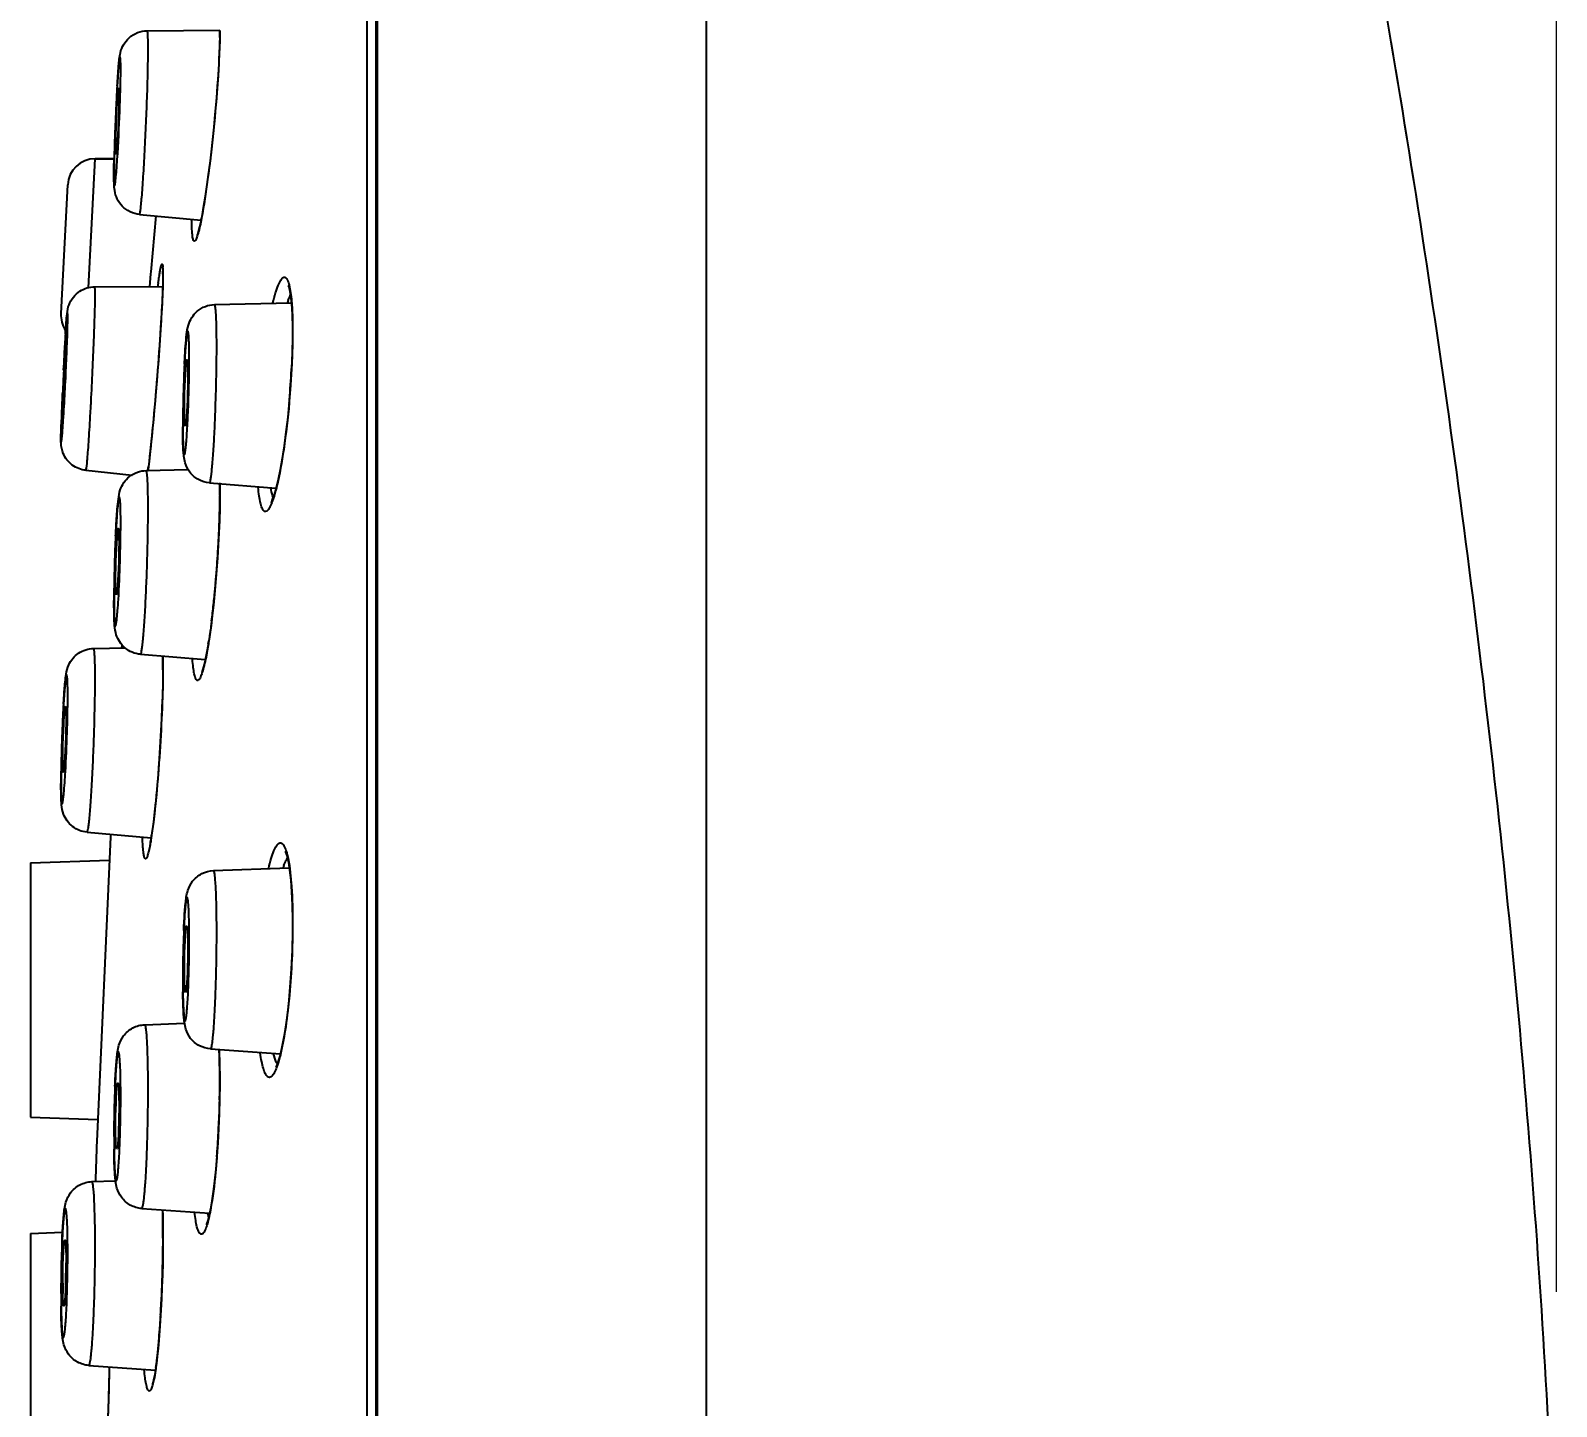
# Model space of a CAD drawing. Extents: x 4 to 1239, y 0 to 509.
# Drawn here: x 150.61 to 164.52, y 174.1 to 186.64 of the extents above; entities that cross this region are included whole.
import ezdxf

# ---------------------------------------------------------------- set-up
doc = ezdxf.new("R2010")
doc.units = 0
doc.header["$LTSCALE"] = 10
doc.header["$MEASUREMENT"] = 0
doc.header["$PDMODE"] = 3
doc.header["$PDSIZE"] = -10
doc.layers.get('0').update_dxf_attribs({"linetype": 'CONTINUOUS'})
doc.layers.get('DEFPOINTS').update_dxf_attribs({"linetype": 'CONTINUOUS'})
doc.layers.add('02___PRT_ALL_AXES', color=7, linetype='CONTINUOUS')
doc.styles.add('Daelim Dimension', font='')
doc.styles.get('Daelim Dimension').set_extended_font_data('NanumGothic')
doc.dimstyles.new('DEFAULT', dxfattribs={"dimscale": 2, "dimtxt": 2, "dimasz": 2, "dimexe": 0, "dimexo": 2, "dimgap": 1, "dimtad": 1, "dimdec": 1, "dimzin": 9, "dimdsep": 46, "dimtxsty": 'Daelim Dimension', "dimcen": 0.5, "dimclrd": 252, "dimclre": 252, "dimclrt": 3, "dimadec": 1, "dimazin": 0, "dimtfac": 1, "dimtdec": 1, "dimtix": 1, "dimtmove": 0, "dimatfit": 3, "dimfxl": 1, "dimtolj": 1, "dimtzin": 1, "dimlwd": 9, "dimlwe": 9, "dimarcsym": 0})

# ---------------------------------------------------------------- blocks, each defined once
blk = doc.blocks.new('*D5')
at = {"color": 5, "lineweight": 9, "ltscale": 0.5, "transparency": 16777216}
for p, q in [((138.861, 85.341), (138.861, 217.727)), ((160.517, 217.727), (142.861, 217.727)), ((164.517, 175.146), (164.517, 217.727))]:
    blk.add_line(p, q, dxfattribs=at)
at = {"color": 5, "ltscale": 0.5, "transparency": 16777216}
for points in [[(142.861, 218.393), (142.861, 217.06), (138.861, 217.727)], [(160.517, 218.393), (160.517, 217.06), (164.517, 217.727)]]:
    blk.add_solid(points, dxfattribs=at)
at = {"layer": 'DEFPOINTS', "color": 0, "ltscale": 0.5, "transparency": 16777216}
for p in [(138.861, 217.727), (164.517, 171.146), (138.861, 81.341)]:
    blk.add_point(p, dxfattribs=at)
at = {"color": 7, "ltscale": 0.5, "transparency": 16777216, "insert": (151.689, 222.577), "char_height": 5, "attachment_point": 5, "style": 'Daelim Dimension'}
blk.add_mtext('\\A1;51.3', dxfattribs=at)

msp = doc.modelspace()

# ---------------------------------------------------------------- linework, layer by layer
at = {"color": 7, "linetype": 'Continuous'}
for p, q in [((156.767, 201.896), (156.767, 171.146)), ((153.755, 199.343), (153.755, 171.146)), ((153.769, 199.415), (153.769, 171.146)), ((153.673, 198.857), (153.673, 143.434)), ((151.135, 184.293), (151.197, 185.469)), ((151.37, 185.469), (151.197, 185.469)), ((150.886, 184.059), (150.947, 185.233)), ((151.751, 184.949), (151.705, 184.438)), ((151.705, 184.438), (151.703, 184.42)), ((151.814, 184.469), (151.815, 184.444)), ((151.703, 184.42), (151.693, 184.304)), ((151.814, 184.362), (151.813, 184.304)), ((151.815, 184.41), (151.814, 184.362)), ((151.815, 184.417), (151.815, 184.41)), ((152.993, 184.05), (152.996, 183.933)), ((152.996, 183.933), (152.996, 183.887)), ((152.996, 183.887), (152.996, 183.845)), ((152.997, 183.895), (152.997, 183.887)), ((152.332, 182.506), (152.333, 182.416)), ((152.334, 182.409), (152.334, 182.402)), ((151.336, 179.292), (151.212, 176.517)), ((150.608, 179.054), (151.327, 179.079)), ((150.608, 179.054), (150.608, 176.737)), ((152.331, 177.224), (152.333, 177.097)), ((150.608, 176.737), (151.221, 176.716)), ((150.608, 175.679), (150.608, 173.362))]:
    msp.add_line(p, q, dxfattribs=at)
for points in [[(152.332, 186.538), (152.328, 186.441), (152.323, 186.336), (152.317, 186.225), (152.308, 186.109), (152.299, 185.991), (152.289, 185.873), (152.278, 185.756), (152.266, 185.642), (152.254, 185.531), (152.241, 185.426), (152.228, 185.327), (152.216, 185.235), (152.204, 185.15), (152.192, 185.073)], [(152.333, 186.638), (152.333, 186.624), (152.332, 186.538)], [(152.192, 185.073), (152.18, 185.005), (152.169, 184.944), (152.159, 184.892), (152.149, 184.849), (152.14, 184.815), (152.133, 184.79), (152.128, 184.775), (152.127, 184.773)], [(151.813, 184.474), (151.813, 184.474), (151.813, 184.468), (151.814, 184.456), (151.815, 184.439), (151.815, 184.417)], [(151.813, 184.304), (151.81, 184.237), (151.807, 184.163), (151.803, 184.083), (151.798, 183.999), (151.793, 183.91), (151.787, 183.819), (151.78, 183.726), (151.773, 183.632), (151.766, 183.538), (151.759, 183.445), (151.751, 183.353), (151.743, 183.264), (151.736, 183.177), (151.728, 183.094), (151.72, 183.015), (151.713, 182.94), (151.706, 182.869), (151.699, 182.804), (151.692, 182.743), (151.685, 182.688), (151.679, 182.638), (151.678, 182.629)], [(152.963, 184.307), (152.96, 184.311), (152.961, 184.307), (152.97, 184.276), (152.979, 184.222), (152.987, 184.147), (152.993, 184.05)], [(152.996, 183.845), (152.993, 183.703), (152.987, 183.555), (152.977, 183.406), (152.966, 183.259), (152.952, 183.116), (152.936, 182.981), (152.919, 182.854), (152.901, 182.739), (152.882, 182.636), (152.864, 182.546), (152.846, 182.47), (152.828, 182.409), (152.812, 182.364), (152.8, 182.336), (152.798, 182.332)], [(152.333, 182.416), (152.333, 182.39), (152.332, 182.285)], [(152.332, 182.285), (152.329, 182.175), (152.325, 182.062), (152.319, 181.948), (152.312, 181.833), (152.304, 181.72), (152.295, 181.61), (152.285, 181.504), (152.275, 181.402), (152.264, 181.306), (152.253, 181.217), (152.241, 181.134), (152.23, 181.059), (152.218, 180.992), (152.207, 180.933), (152.196, 180.883), (152.185, 180.842), (152.176, 180.81), (152.168, 180.789), (152.167, 180.786)], [(151.815, 180.861), (151.814, 180.769), (151.813, 180.674), (151.81, 180.574), (151.806, 180.472), (151.802, 180.367), (151.797, 180.262), (151.791, 180.158), (151.784, 180.055), (151.777, 179.955), (151.77, 179.858), (151.762, 179.766), (151.755, 179.678), (151.747, 179.596)], [(151.814, 180.938), (151.815, 180.908), (151.815, 180.861)], [(151.747, 179.596), (151.739, 179.52), (151.731, 179.45), (151.723, 179.387), (151.715, 179.331)], [(151.715, 179.331), (151.707, 179.281), (151.7, 179.239), (151.694, 179.203), (151.688, 179.176), (151.682, 179.156), (151.679, 179.144), (151.678, 179.143)], [(152.932, 179.152), (152.931, 179.154), (152.935, 179.146), (152.946, 179.113), (152.958, 179.059), (152.97, 178.987), (152.98, 178.897), (152.988, 178.79), (152.993, 178.67), (152.996, 178.537), (152.996, 178.494)], [(152.996, 178.494), (152.996, 178.431), (152.992, 178.258), (152.984, 178.087), (152.972, 177.921), (152.958, 177.764), (152.94, 177.622), (152.922, 177.497), (152.902, 177.39), (152.882, 177.304), (152.862, 177.238), (152.846, 177.195), (152.842, 177.189)], [(152.327, 177.354), (152.327, 177.341), (152.331, 177.224)], [(152.333, 177.097), (152.333, 177.037), (152.331, 176.903), (152.328, 176.768), (152.322, 176.634), (152.315, 176.505), (152.306, 176.381), (152.296, 176.265), (152.285, 176.158), (152.273, 176.062), (152.261, 175.977), (152.249, 175.904), (152.236, 175.843), (152.224, 175.795), (152.213, 175.762), (152.211, 175.756)], [(151.811, 175.892), (151.813, 175.846), (151.814, 175.748), (151.815, 175.632)], [(151.815, 175.632), (151.814, 175.519), (151.813, 175.408), (151.81, 175.297), (151.806, 175.188), (151.802, 175.082), (151.797, 174.98), (151.791, 174.883), (151.785, 174.792), (151.778, 174.707), (151.771, 174.629), (151.763, 174.558), (151.755, 174.495), (151.748, 174.44), (151.74, 174.394), (151.733, 174.356), (151.726, 174.327), (151.72, 174.308), (151.719, 174.306)], [(151.326, 174.463), (151.325, 174.425), (151.322, 174.302), (151.318, 174.183), (151.315, 174.07), (151.311, 173.962)]]:
    msp.add_lwpolyline(points, dxfattribs=at)
for centre, radius, start, end in [((148.565, 186.651), 3.769, 358.8416, 359.8211), ((165.11, 185.282), 13.739, 176.4405, 176.8407), ((168.593, 185.091), 17.227, 176.8461, 177.2334), ((170.165, 185.013), 18.801, 177.2275, 178.1138), ((164.834, 185.183), 13.467, 178.0877, 178.7745), ((151.197, 185.219), 0.25, 90, 177), ((149.365, 185.468), 2.854, 347.9964, 349.0813), ((151.317, 184.448), 0.498, 2.51, 3.7939), ((150.246, 184.42), 1.569, 359.9663, 0.872), ((157.056, 183.613), 5.334, 172.1454, 172.4871), ((149.753, 184.419), 2.063, 359.8034, 359.9983), ((149.302, 184.421), 2.514, 359.31, 359.7937), ((153.742, 183.889), 0.837, 159.71, 161.0459), ((151.135, 184.046), 0.25, 177, 212.7773), ((170.443, 182.6), 19.559, 176.4772, 176.7351), ((165.428, 182.907), 14.534, 176.1893, 176.4717), ((175.191, 182.331), 24.314, 176.7386, 176.9882), ((164.464, 182.988), 12.468, 177.7171, 178.3443), ((162.765, 183.056), 10.768, 177.1108, 177.7184), ((144.78, 183.991), 8.219, 354.9996, 356.8971), ((145.207, 183.966), 7.792, 356.9052, 357.0322), ((173.027, 182.39), 22.149, 177.5317, 177.92), ((164.53, 182.983), 12.534, 178.3301, 179.042), ((163.826, 182.714), 12.943, 177.8744, 178.5229), ((161.699, 183.024), 9.703, 179.0028, 179.9789), ((144.583, 184.006), 8.417, 354.8413, 355.0145), ((143.266, 183.681), 8.478, 352.8427, 353.1153), ((148.048, 182.423), 4.286, 1.0634, 1.2652), ((147.378, 182.412), 4.955, 359.9657, 1.0515), ((145.953, 182.41), 6.381, 359.1685, 359.9252), ((143.812, 182.448), 8.522, 357.6529, 358.7777), ((144.885, 182.424), 7.449, 358.7847, 359.1832), ((142.439, 182.5), 9.896, 357.2061, 357.6779), ((163.903, 181.426), 12.535, 177.2136, 177.7689), ((141.721, 182.535), 10.615, 356.3327, 357.2035), ((165.307, 181.371), 13.94, 177.7679, 178.3544), ((141.298, 182.561), 11.039, 355.7259, 356.3376), ((164.538, 181.39), 13.17, 178.34, 179.035), ((141.495, 182.546), 10.841, 355.0437, 355.7283), ((160.955, 181.442), 9.587, 178.9895, 179.9758), ((142.051, 182.497), 10.283, 354.3395, 355.0461), ((143.098, 182.393), 9.231, 353.4041, 354.341), ((144.416, 182.243), 7.904, 352.8548, 353.3895), ((302.617, 171.146), 151.5, 176.25456, 176.26595), ((147.696, 181.787), 4.592, 350.7615, 351.1011), ((146.559, 180.874), 5.256, 0.3852, 0.7625), ((145.745, 180.868), 6.07, 359.9952, 0.385), ((144.647, 180.869), 7.168, 359.5434, 359.9931), ((152.907, 181.008), 0.715, 188.4257, 188.6986), ((162.104, 179.835), 11.216, 176.5888, 177.1347), ((166.135, 179.645), 15.251, 177.6692, 178.2424), ((164.956, 179.694), 14.071, 177.1412, 177.6714), ((164.404, 179.694), 13.519, 178.2229, 178.9385), ((159.637, 179.772), 8.752, 178.8728, 179.9647), ((302.617, 171.146), 151.5, 176.90894, 176.91777), ((154.67, 179.391), 3.044, 181.9229, 182.0429), ((148.568, 179.77), 3.178, 350.7597, 351.6168), ((153.599, 178.777), 0.727, 159.6452, 161.2566), ((163.188, 177.996), 11.192, 178.3671, 179.1269), ((161.711, 178.039), 9.714, 177.6402, 178.3694), ((163.413, 177.991), 11.417, 179.1198, 179.549), ((162.57, 177.997), 10.574, 179.545, 179.9951), ((160.567, 177.994), 8.571, 179.9743, 180.7549), ((146.998, 177.12), 5.335, 1.9555, 2.5557), ((145.614, 177.076), 6.719, 359.9235, 1.9277), ((143.937, 177.068), 8.397, 359.061, 359.9946), ((161.515, 176.603), 10.146, 177.6452, 178.3715), ((143.355, 177.075), 8.978, 358.8528, 359.0734), ((163.049, 176.559), 11.681, 178.3693, 179.1274), ((143.096, 177.081), 9.238, 357.4159, 358.8495), ((162.433, 176.56), 11.065, 179.5213, 179.9947), ((163.294, 176.554), 11.926, 179.1206, 179.5259), ((143.084, 177.081), 9.249, 357.1948, 357.4196), ((302.617, 171.146), 151.5, 177.9681, 178.10707), ((160.393, 176.558), 9.024, 179.9773, 180.7137), ((143.531, 177.058), 8.802, 355.6869, 357.2017), ((144.405, 176.996), 7.926, 355.515, 355.6596), ((143.964, 175.67), 7.851, 0.95, 1.6345), ((142.465, 175.644), 9.35, 0.4193, 0.9602), ((141.503, 175.636), 10.312, 359.9973, 0.4224), ((161.032, 175.174), 10.146, 177.6452, 178.3715), ((139.92, 175.641), 11.895, 359.0914, 359.6207), ((140.724, 175.636), 11.092, 359.6212, 359.9978), ((162.566, 175.13), 11.681, 178.3693, 179.1274), ((145.178, 175.41), 5.754, 357.9526, 359.9949), ((139.436, 175.649), 12.379, 358.4721, 359.0929), ((162.813, 175.125), 11.927, 179.1206, 179.5232), ((139.345, 175.651), 12.47, 357.8121, 358.4745), ((161.954, 175.131), 11.069, 179.5186, 179.9947), ((159.925, 175.128), 9.039, 179.9778, 180.7064), ((154.836, 175.219), 3.935, 179.9198, 181.2595), ((139.895, 175.629), 11.92, 357.237, 357.8138), ((140.818, 175.584), 10.995, 356.609, 357.2399), ((142.162, 175.505), 9.65, 355.8478, 356.6088), ((143.825, 175.385), 7.982, 355.0509, 355.837), ((147.343, 175.052), 4.448, 353.2361, 353.8209), ((145.755, 175.219), 6.045, 353.8685, 355.0453), ((148.266, 174.942), 3.519, 352.1009, 353.2437)]:
    msp.add_arc(centre, radius, start, end, dxfattribs=at)
for points, knots in [([(164.517, 171.146), (164.517, 172.51), (164.396, 175.238), (164.033, 179.315), (163.524, 183.377), (162.988, 186.746), (162.49, 189.431), (162.077, 191.436), (161.692, 193.097), (161.358, 194.419), (161.005, 195.735), (160.604, 197.039), (160.112, 198.317), (159.691, 199.26), (159.199, 200.168), (158.571, 200.988), (157.897, 201.531), (157.278, 201.822), (156.937, 201.896), (156.767, 201.896)], [0, 0, 0, 0, 0.124904, 0.249822, 0.374722, 0.499657, 0.562171, 0.624671, 0.687115, 0.718306, 0.749475, 0.811843, 0.843178, 0.874757, 0.906359, 0.937557, 0.968754, 0.984431, 1, 1, 1, 1]), ([(151.427, 186.436), (151.439, 186.486), (151.497, 186.591), (151.612, 186.635), (151.671, 186.636)], [0, 0, 0, 0, 0.468525, 1, 1, 1, 1]), ([(151.68, 186.476), (151.68, 186.498), (151.68, 186.538), (151.678, 186.584), (151.677, 186.611), (151.675, 186.624), (151.674, 186.631), (151.672, 186.636), (151.671, 186.636)], [0, 0, 0, 0, 0.426417, 0.739765, 0.850938, 0.931095, 0.980173, 1, 1, 1, 1]), ([(152.333, 186.575), (152.33, 186.446), (152.315, 186.164), (152.278, 185.732), (152.229, 185.311), (152.189, 185.044), (152.167, 184.927)], [0, 0, 0, 0, 0.232209, 0.511715, 0.784802, 1, 1, 1, 1]), ([(151.43, 186.284), (151.43, 186.293), (151.43, 186.311), (151.43, 186.336), (151.429, 186.356), (151.428, 186.372), (151.427, 186.385), (151.427, 186.391), (151.425, 186.397), (151.421, 186.393), (151.421, 186.387), (151.418, 186.376), (151.416, 186.36), (151.414, 186.341), (151.412, 186.317), (151.408, 186.278), (151.401, 186.19), (151.392, 186.044), (151.38, 185.791), (151.373, 185.593), (151.37, 185.463)], [0, 0, 0, 0, 0.027246, 0.05082, 0.070508, 0.086101, 0.097474, 0.104606, 0.10763, 0.109972, 0.116294, 0.12684, 0.141594, 0.160466, 0.18329, 0.209894, 0.27364, 0.435708, 0.626649, 1, 1, 1, 1]), ([(151.398, 186.135), (151.402, 186.195), (151.409, 186.296), (151.418, 186.397), (151.427, 186.436)], [0, 0, 0, 0, 0.600684, 1, 1, 1, 1]), ([(151.6, 184.962), (151.601, 184.962), (151.603, 184.967), (151.605, 184.973), (151.608, 184.987), (151.612, 185.013), (151.617, 185.059), (151.623, 185.126), (151.63, 185.211), (151.636, 185.31), (151.643, 185.421), (151.652, 185.585), (151.662, 185.798), (151.672, 186.048), (151.678, 186.274), (151.68, 186.414), (151.68, 186.476)], [0, 0, 0, 0, 0.002115, 0.007316, 0.015813, 0.027609, 0.060778, 0.106061, 0.162337, 0.228249, 0.302153, 0.382249, 0.552984, 0.723735, 0.877757, 1, 1, 1, 1]), ([(151.399, 185.464), (151.409, 185.609), (151.421, 185.882), (151.43, 186.156), (151.43, 186.284)], [0, 0, 0, 0, 0.532916, 1, 1, 1, 1]), ([(151.368, 185.324), (151.368, 185.334), (151.368, 185.383), (151.369, 185.433), (151.37, 185.471)], [0, 0, 0, 0, 0.219607, 1, 1, 1, 1]), ([(151.37, 185.463), (151.37, 185.451), (151.369, 185.408), (151.369, 185.365), (151.369, 185.334)], [0, 0, 0, 0, 0.278782, 1, 1, 1, 1]), ([(151.39, 185.333), (151.391, 185.343), (151.394, 185.386), (151.397, 185.43), (151.399, 185.464)], [0, 0, 0, 0, 0.219791, 1, 1, 1, 1]), ([(151.375, 185.179), (151.371, 185.201), (151.369, 185.249), (151.368, 185.298), (151.368, 185.324)], [0, 0, 0, 0, 0.462951, 1, 1, 1, 1]), ([(151.369, 185.334), (151.369, 185.297), (151.371, 185.147), (151.387, 185.296), (151.39, 185.333)], [0, 0, 0, 0, 0.499495, 1, 1, 1, 1]), ([(151.6, 184.962), (151.543, 184.968), (151.433, 185.02), (151.383, 185.127), (151.375, 185.179)], [0, 0, 0, 0, 0.527676, 1, 1, 1, 1]), ([(152.156, 184.874), (152.151, 184.851), (152.143, 184.818), (152.132, 184.778), (152.125, 184.756), (152.118, 184.739), (152.112, 184.727), (152.106, 184.72), (152.098, 184.719), (152.093, 184.727), (152.087, 184.745), (152.078, 184.809), (152.077, 184.869), (152.077, 184.916)], [0, 0, 0, 0, 0.195993, 0.273671, 0.337301, 0.38676, 0.422244, 0.444831, 0.459713, 0.479701, 0.511976, 0.618679, 1, 1, 1, 1]), ([(151.772, 184.342), (151.775, 184.36), (151.78, 184.392), (151.787, 184.436), (151.792, 184.466), (151.796, 184.485), (151.799, 184.495), (151.802, 184.503), (151.804, 184.508), (151.806, 184.511), (151.809, 184.51), (151.81, 184.506), (151.813, 184.496), (151.813, 184.487), (151.814, 184.481)], [0, 0, 0, 0, 0.263276, 0.479543, 0.646513, 0.71101, 0.762727, 0.801646, 0.827933, 0.842608, 0.852353, 0.870508, 0.900814, 1, 1, 1, 1]), ([(151.197, 184.231), (151.197, 184.242), (151.197, 184.259), (151.197, 184.283), (151.195, 184.294), (151.195, 184.304), (151.193, 184.304)], [0, 0, 0, 0, 0.430915, 0.74335, 0.933122, 1, 1, 1, 1]), ([(151.815, 184.391), (151.815, 184.383), (151.814, 184.347), (151.813, 184.312), (151.812, 184.284)], [0, 0, 0, 0, 0.2227, 1, 1, 1, 1]), ([(152.817, 184.157), (152.825, 184.187), (152.839, 184.241), (152.862, 184.31), (152.882, 184.354), (152.899, 184.378), (152.909, 184.388), (152.921, 184.392), (152.933, 184.389), (152.942, 184.379), (152.955, 184.356), (152.968, 184.313), (152.975, 184.274), (152.978, 184.251)], [0, 0, 0, 0, 0.220005, 0.393683, 0.518764, 0.563373, 0.597236, 0.623306, 0.6478, 0.678032, 0.718223, 0.834268, 1, 1, 1, 1]), ([(150.926, 183.873), (150.928, 183.909), (150.933, 183.97), (150.94, 184.06), (150.958, 184.165), (151.013, 184.234), (151.057, 184.262)], [0, 0, 0, 0, 0.253224, 0.431661, 0.631381, 1, 1, 1, 1]), ([(151.113, 182.631), (151.114, 182.631), (151.115, 182.636), (151.117, 182.644), (151.119, 182.66), (151.122, 182.68), (151.124, 182.706), (151.128, 182.752), (151.134, 182.822), (151.14, 182.92), (151.148, 183.033), (151.155, 183.159), (151.165, 183.341), (151.176, 183.571), (151.189, 183.884), (151.197, 184.103), (151.197, 184.231)], [0, 0, 0, 0, 0.002069, 0.007758, 0.017151, 0.030183, 0.046766, 0.066802, 0.116594, 0.178127, 0.249611, 0.329, 0.413982, 0.590835, 0.759872, 1, 1, 1, 1]), ([(151.812, 184.284), (151.808, 184.166), (151.793, 183.901), (151.763, 183.486), (151.726, 183.064), (151.698, 182.79), (151.683, 182.665)], [0, 0, 0, 0, 0.217812, 0.490694, 0.768328, 1, 1, 1, 1]), ([(152.957, 184.179), (152.959, 184.184), (152.966, 184.201), (152.973, 184.219), (152.979, 184.231)], [0, 0, 0, 0, 0.276177, 1, 1, 1, 1]), ([(152.978, 184.251), (152.986, 184.199), (152.995, 184.081), (152.997, 183.962), (152.997, 183.895)], [0, 0, 0, 0, 0.436552, 1, 1, 1, 1]), ([(150.947, 184.015), (150.947, 184.023), (150.947, 184.034), (150.947, 184.048), (150.947, 184.055), (150.946, 184.06), (150.946, 184.063), (150.945, 184.066), (150.943, 184.064), (150.943, 184.061), (150.942, 184.057), (150.941, 184.05), (150.939, 184.037), (150.937, 184.016), (150.933, 183.971), (150.928, 183.898), (150.918, 183.75), (150.911, 183.629), (150.907, 183.544)], [0, 0, 0, 0, 0.042194, 0.058356, 0.071142, 0.080493, 0.086372, 0.088916, 0.090757, 0.09576, 0.10419, 0.116074, 0.131389, 0.172043, 0.225594, 0.368464, 0.552151, 1, 1, 1, 1]), ([(152.021, 183.764), (152.024, 183.798), (152.029, 183.862), (152.045, 183.975), (152.12, 184.099), (152.229, 184.14), (152.285, 184.141)], [0, 0, 0, 0, 0.20263, 0.374771, 0.670577, 1, 1, 1, 1]), ([(152.305, 183.764), (152.305, 183.816), (152.304, 183.89), (152.302, 183.982), (152.3, 184.037), (152.297, 184.08), (152.294, 184.113), (152.291, 184.129), (152.288, 184.141), (152.285, 184.141)], [0, 0, 0, 0, 0.414131, 0.585928, 0.730247, 0.844986, 0.928512, 0.979842, 1, 1, 1, 1]), ([(150.907, 183.085), (150.918, 183.257), (150.931, 183.511), (150.943, 183.821), (150.947, 183.959), (150.947, 184.015)], [0, 0, 0, 0, 0.55419, 0.820424, 1, 1, 1, 1]), ([(152.055, 183.637), (152.055, 183.666), (152.055, 183.719), (152.053, 183.79), (152.051, 183.839), (152.049, 183.868), (152.047, 183.883), (152.045, 183.891), (152.043, 183.899), (152.038, 183.896), (152.037, 183.888), (152.034, 183.876), (152.031, 183.859), (152.028, 183.836), (152.024, 183.797), (152.019, 183.738), (152.014, 183.655), (152.009, 183.561), (152.005, 183.457), (152.001, 183.349), (151.998, 183.208), (151.996, 183.103), (151.996, 183.035)], [0, 0, 0, 0, 0.076874, 0.140724, 0.18887, 0.206499, 0.219623, 0.228187, 0.232318, 0.234832, 0.241259, 0.252247, 0.267805, 0.287788, 0.312021, 0.372343, 0.446454, 0.531544, 0.624357, 0.721305, 0.818692, 1, 1, 1, 1]), ([(152.997, 183.887), (152.997, 183.862), (152.996, 183.754), (152.992, 183.645), (152.988, 183.563)], [0, 0, 0, 0, 0.236096, 1, 1, 1, 1]), ([(150.901, 183.205), (150.901, 183.251), (150.904, 183.329), (150.908, 183.441), (150.913, 183.538), (150.917, 183.617), (150.921, 183.674), (150.923, 183.709), (150.926, 183.737), (150.927, 183.756), (150.929, 183.768), (150.929, 183.773), (150.93, 183.776), (150.93, 183.778), (150.931, 183.778)], [0, 0, 0, 0, 0.239825, 0.408654, 0.585349, 0.749658, 0.82116, 0.882763, 0.932644, 0.969423, 0.982552, 0.992028, 0.997822, 1, 1, 1, 1]), ([(150.932, 183.752), (150.932, 183.706), (150.929, 183.628), (150.925, 183.516), (150.92, 183.418), (150.916, 183.339), (150.912, 183.282), (150.91, 183.247), (150.907, 183.219), (150.906, 183.2), (150.904, 183.189), (150.904, 183.183), (150.903, 183.181), (150.903, 183.179), (150.902, 183.179)], [0, 0, 0, 0, 0.240338, 0.409511, 0.586475, 0.750883, 0.822345, 0.883842, 0.933546, 0.97008, 0.983061, 0.992374, 0.997992, 1, 1, 1, 1]), ([(150.931, 183.778), (150.931, 183.778), (150.931, 183.775), (150.932, 183.771), (150.932, 183.762), (150.932, 183.756), (150.932, 183.752)], [0, 0, 0, 0, 0.066983, 0.257214, 0.569487, 1, 1, 1, 1]), ([(152.011, 183.599), (152.012, 183.614), (152.015, 183.669), (152.018, 183.724), (152.021, 183.764)], [0, 0, 0, 0, 0.272542, 1, 1, 1, 1]), ([(152.239, 182.517), (152.242, 182.517), (152.246, 182.53), (152.251, 182.548), (152.256, 182.585), (152.261, 182.633), (152.267, 182.694), (152.275, 182.796), (152.284, 182.946), (152.292, 183.143), (152.299, 183.353), (152.304, 183.561), (152.305, 183.698), (152.305, 183.764)], [0, 0, 0, 0, 0.00677, 0.024276, 0.052771, 0.091884, 0.140924, 0.199052, 0.338284, 0.499743, 0.671967, 0.842774, 1, 1, 1, 1]), ([(151.996, 183.035), (151.996, 183.006), (151.997, 182.953), (151.998, 182.882), (152, 182.833), (152.003, 182.803), (152.005, 182.788), (152.006, 182.78), (152.008, 182.772), (152.014, 182.776), (152.015, 182.783), (152.018, 182.795), (152.02, 182.813), (152.023, 182.835), (152.027, 182.874), (152.032, 182.934), (152.037, 183.016), (152.042, 183.111), (152.047, 183.214), (152.05, 183.322), (152.054, 183.464), (152.055, 183.569), (152.055, 183.637)], [0, 0, 0, 0, 0.076874, 0.140724, 0.18887, 0.206499, 0.219623, 0.228187, 0.232318, 0.234832, 0.241259, 0.252247, 0.267805, 0.287788, 0.312021, 0.372343, 0.446454, 0.531544, 0.624357, 0.721305, 0.818692, 1, 1, 1, 1]), ([(150.902, 183.179), (150.902, 183.179), (150.902, 183.182), (150.901, 183.186), (150.901, 183.195), (150.901, 183.201), (150.901, 183.205)], [0, 0, 0, 0, 0.070675, 0.262235, 0.573242, 1, 1, 1, 1]), ([(152.966, 183.249), (152.953, 183.106), (152.923, 182.849), (152.879, 182.594), (152.851, 182.482)], [0, 0, 0, 0, 0.554663, 1, 1, 1, 1]), ([(150.885, 182.93), (150.885, 182.938), (150.886, 182.977), (150.886, 183.017), (150.887, 183.048)], [0, 0, 0, 0, 0.205567, 1, 1, 1, 1]), ([(150.898, 182.969), (150.899, 182.978), (150.902, 183.016), (150.905, 183.055), (150.907, 183.085)], [0, 0, 0, 0, 0.21277, 1, 1, 1, 1]), ([(151.113, 182.631), (151.069, 182.635), (150.981, 182.669), (150.903, 182.769), (150.885, 182.863), (150.885, 182.912), (150.885, 182.93)], [0, 0, 0, 0, 0.322484, 0.641915, 0.869947, 1, 1, 1, 1]), ([(150.887, 183.041), (150.887, 183.032), (150.886, 182.999), (150.886, 182.966), (150.886, 182.942)], [0, 0, 0, 0, 0.294568, 1, 1, 1, 1]), ([(150.886, 182.942), (150.886, 182.934), (150.886, 182.923), (150.886, 182.909), (150.886, 182.902), (150.887, 182.896), (150.887, 182.894), (150.888, 182.891), (150.89, 182.893), (150.89, 182.895), (150.891, 182.9), (150.892, 182.907), (150.894, 182.92), (150.896, 182.941), (150.898, 182.959), (150.898, 182.969)], [0, 0, 0, 0, 0.186595, 0.258023, 0.314486, 0.355721, 0.381575, 0.392667, 0.400968, 0.423331, 0.460891, 0.513755, 0.581815, 0.762348, 1, 1, 1, 1]), ([(152.239, 182.517), (152.205, 182.52), (152.136, 182.54), (152.057, 182.607), (152.017, 182.687), (152.005, 182.755), (152, 182.813), (151.996, 182.902), (151.996, 182.975), (151.996, 183.027)], [0, 0, 0, 0, 0.164752, 0.327982, 0.477825, 0.57545, 0.656323, 0.7517, 1, 1, 1, 1]), ([(151.399, 182.278), (151.402, 182.308), (151.407, 182.367), (151.425, 182.474), (151.502, 182.59), (151.608, 182.628), (151.662, 182.629)], [0, 0, 0, 0, 0.187846, 0.363396, 0.66835, 1, 1, 1, 1]), ([(151.68, 182.283), (151.68, 182.332), (151.679, 182.4), (151.677, 182.485), (151.675, 182.534), (151.673, 182.573), (151.67, 182.603), (151.667, 182.618), (151.664, 182.629), (151.662, 182.629)], [0, 0, 0, 0, 0.416656, 0.588413, 0.732183, 0.846202, 0.929006, 0.979894, 1, 1, 1, 1]), ([(151.43, 182.144), (151.43, 182.173), (151.43, 182.225), (151.428, 182.286), (151.427, 182.326), (151.425, 182.348), (151.423, 182.366), (151.422, 182.377), (151.42, 182.383), (151.419, 182.385), (151.418, 182.387), (151.415, 182.386), (151.413, 182.379), (151.409, 182.362), (151.405, 182.326), (151.398, 182.269), (151.393, 182.193), (151.387, 182.103), (151.382, 182), (151.377, 181.89), (151.374, 181.777), (151.37, 181.631), (151.369, 181.524), (151.369, 181.454)], [0, 0, 0, 0, 0.072949, 0.132028, 0.155539, 0.174756, 0.1895, 0.199675, 0.203055, 0.205332, 0.206659, 0.207761, 0.212581, 0.2219, 0.254204, 0.303769, 0.368783, 0.446737, 0.53467, 0.629213, 0.726714, 0.823452, 1, 1, 1, 1]), ([(152.811, 182.347), (152.805, 182.33), (152.793, 182.302), (152.775, 182.27), (152.756, 182.254), (152.741, 182.255), (152.732, 182.262), (152.724, 182.274), (152.713, 182.297), (152.701, 182.338), (152.69, 182.401), (152.685, 182.449), (152.683, 182.475)], [0, 0, 0, 0, 0.150807, 0.255118, 0.319049, 0.344844, 0.374472, 0.412554, 0.461266, 0.593708, 0.773824, 1, 1, 1, 1]), ([(152.82, 182.384), (152.818, 182.39), (152.808, 182.417), (152.802, 182.446), (152.799, 182.469)], [0, 0, 0, 0, 0.202869, 1, 1, 1, 1]), ([(152.851, 182.482), (152.848, 182.469), (152.836, 182.424), (152.823, 182.378), (152.811, 182.347)], [0, 0, 0, 0, 0.2851, 1, 1, 1, 1]), ([(151.384, 182.035), (151.385, 182.058), (151.389, 182.139), (151.394, 182.22), (151.399, 182.278)], [0, 0, 0, 0, 0.282103, 1, 1, 1, 1]), ([(151.61, 180.955), (151.613, 180.955), (151.617, 180.97), (151.622, 180.989), (151.627, 181.029), (151.633, 181.081), (151.639, 181.148), (151.645, 181.226), (151.651, 181.315), (151.658, 181.45), (151.666, 181.631), (151.674, 181.855), (151.678, 182.074), (151.68, 182.216), (151.68, 182.283)], [0, 0, 0, 0, 0.006809, 0.024696, 0.053865, 0.093853, 0.143943, 0.203192, 0.270505, 0.344595, 0.507463, 0.679557, 0.847962, 1, 1, 1, 1]), ([(151.409, 181.454), (151.416, 181.569), (151.425, 181.799), (151.43, 182.029), (151.43, 182.144)], [0, 0, 0, 0, 0.500169, 1, 1, 1, 1]), ([(151.37, 181.299), (151.37, 181.309), (151.369, 181.359), (151.368, 181.408), (151.368, 181.446)], [0, 0, 0, 0, 0.220658, 1, 1, 1, 1]), ([(151.369, 181.454), (151.369, 181.442), (151.369, 181.399), (151.369, 181.356), (151.37, 181.325)], [0, 0, 0, 0, 0.277576, 1, 1, 1, 1]), ([(151.399, 181.324), (151.4, 181.333), (151.404, 181.377), (151.407, 181.42), (151.409, 181.454)], [0, 0, 0, 0, 0.219882, 1, 1, 1, 1]), ([(151.37, 181.325), (151.371, 181.297), (151.373, 181.256), (151.376, 181.227), (151.379, 181.21), (151.384, 181.214), (151.386, 181.22), (151.388, 181.229), (151.391, 181.248), (151.395, 181.28), (151.398, 181.308), (151.399, 181.324)], [0, 0, 0, 0, 0.368089, 0.464222, 0.500619, 0.512207, 0.537362, 0.577577, 0.632974, 0.788411, 1, 1, 1, 1]), ([(151.61, 180.955), (151.559, 180.959), (151.461, 180.999), (151.388, 181.112), (151.373, 181.216), (151.371, 181.271), (151.37, 181.299)], [0, 0, 0, 0, 0.328983, 0.639305, 0.824281, 1, 1, 1, 1]), ([(152.259, 181.26), (152.257, 181.244), (152.249, 181.183), (152.24, 181.122), (152.233, 181.077)], [0, 0, 0, 0, 0.263432, 1, 1, 1, 1]), ([(150.924, 180.704), (150.926, 180.728), (150.932, 180.78), (150.956, 180.877), (151.039, 180.977), (151.135, 181.007), (151.182, 181.007)], [0, 0, 0, 0, 0.160615, 0.360933, 0.674561, 1, 1, 1, 1]), ([(151.197, 180.73), (151.197, 180.769), (151.197, 180.824), (151.195, 180.893), (151.193, 180.932), (151.191, 180.963), (151.189, 180.987), (151.187, 180.999), (151.184, 181.007), (151.182, 181.007)], [0, 0, 0, 0, 0.420426, 0.592128, 0.735088, 0.848013, 0.929787, 0.979922, 1, 1, 1, 1]), ([(152.229, 181.05), (152.226, 181.029), (152.213, 180.956), (152.199, 180.884), (152.186, 180.834)], [0, 0, 0, 0, 0.289975, 1, 1, 1, 1]), ([(152.186, 180.834), (152.181, 180.815), (152.171, 180.782), (152.158, 180.746), (152.146, 180.727), (152.139, 180.719), (152.13, 180.715), (152.122, 180.718), (152.116, 180.727), (152.107, 180.746), (152.098, 180.783), (152.09, 180.84), (152.086, 180.884), (152.084, 180.909)], [0, 0, 0, 0, 0.175787, 0.299713, 0.342435, 0.373475, 0.39596, 0.417467, 0.446407, 0.486701, 0.605833, 0.777513, 1, 1, 1, 1]), ([(150.947, 180.572), (150.947, 180.597), (150.947, 180.634), (150.946, 180.68), (150.945, 180.707), (150.944, 180.729), (150.943, 180.746), (150.94, 180.758), (150.94, 180.764), (150.937, 180.767), (150.936, 180.765), (150.935, 180.763), (150.933, 180.758), (150.931, 180.747), (150.928, 180.731), (150.925, 180.709), (150.921, 180.67), (150.916, 180.61), (150.91, 180.526), (150.902, 180.391), (150.894, 180.208), (150.888, 179.993), (150.886, 179.852), (150.886, 179.786)], [0, 0, 0, 0, 0.065806, 0.093194, 0.116448, 0.135364, 0.1498, 0.159637, 0.164902, 0.166065, 0.167154, 0.169127, 0.172209, 0.181821, 0.196014, 0.214696, 0.237717, 0.295801, 0.368096, 0.451807, 0.640385, 0.832847, 1, 1, 1, 1]), ([(150.908, 180.502), (150.91, 180.522), (150.914, 180.589), (150.919, 180.657), (150.924, 180.704)], [0, 0, 0, 0, 0.28976, 1, 1, 1, 1]), ([(151.124, 179.334), (151.125, 179.334), (151.127, 179.337), (151.13, 179.348), (151.135, 179.373), (151.141, 179.415), (151.147, 179.472), (151.153, 179.544), (151.159, 179.629), (151.165, 179.725), (151.173, 179.87), (151.182, 180.063), (151.19, 180.297), (151.195, 180.52), (151.197, 180.663), (151.197, 180.73)], [0, 0, 0, 0, 0.002225, 0.007087, 0.025674, 0.056047, 0.097614, 0.149574, 0.210831, 0.280147, 0.356069, 0.521376, 0.693132, 0.857178, 1, 1, 1, 1]), ([(151.815, 180.811), (151.813, 180.546), (151.794, 180.148), (151.754, 179.647), (151.727, 179.411), (151.712, 179.306)], [0, 0, 0, 0, 0.527166, 0.790963, 1, 1, 1, 1]), ([(150.926, 179.885), (150.933, 180.003), (150.942, 180.232), (150.947, 180.461), (150.947, 180.572)], [0, 0, 0, 0, 0.517213, 1, 1, 1, 1]), ([(150.901, 179.978), (150.901, 180.03), (150.902, 180.109), (150.906, 180.217), (150.91, 180.297), (150.913, 180.359), (150.916, 180.402), (150.919, 180.428), (150.921, 180.449), (150.923, 180.465), (150.925, 180.473), (150.926, 180.479), (150.927, 180.479)], [0, 0, 0, 0, 0.306123, 0.477453, 0.64252, 0.787737, 0.849081, 0.901223, 0.943032, 0.97373, 0.992716, 1, 1, 1, 1]), ([(150.927, 180.479), (150.928, 180.479), (150.929, 180.476), (150.929, 180.471), (150.93, 180.463), (150.931, 180.446), (150.932, 180.418), (150.932, 180.393), (150.932, 180.379)], [0, 0, 0, 0, 0.019568, 0.06934, 0.150953, 0.263811, 0.579192, 1, 1, 1, 1]), ([(150.932, 180.379), (150.932, 180.328), (150.931, 180.248), (150.927, 180.14), (150.923, 180.059), (150.92, 179.997), (150.916, 179.954), (150.914, 179.928), (150.912, 179.908), (150.91, 179.892), (150.908, 179.885), (150.907, 179.879), (150.906, 179.879)], [0, 0, 0, 0, 0.307308, 0.479237, 0.644705, 0.789998, 0.851229, 0.903145, 0.944614, 0.974862, 0.993291, 1, 1, 1, 1]), ([(150.906, 179.879), (150.905, 179.879), (150.904, 179.882), (150.904, 179.887), (150.903, 179.895), (150.902, 179.912), (150.901, 179.94), (150.901, 179.964), (150.901, 179.978)], [0, 0, 0, 0, 0.021317, 0.072649, 0.155207, 0.268381, 0.582566, 1, 1, 1, 1]), ([(150.907, 179.642), (150.909, 179.657), (150.917, 179.737), (150.922, 179.819), (150.926, 179.885)], [0, 0, 0, 0, 0.181329, 1, 1, 1, 1]), ([(150.887, 179.655), (150.887, 179.664), (150.886, 179.705), (150.885, 179.746), (150.885, 179.777)], [0, 0, 0, 0, 0.220071, 1, 1, 1, 1]), ([(150.886, 179.786), (150.886, 179.775), (150.886, 179.737), (150.886, 179.699), (150.887, 179.671)], [0, 0, 0, 0, 0.284368, 1, 1, 1, 1]), ([(150.887, 179.671), (150.888, 179.661), (150.888, 179.642), (150.89, 179.621), (150.891, 179.608), (150.892, 179.601), (150.893, 179.596), (150.894, 179.593), (150.896, 179.591), (150.898, 179.593), (150.899, 179.596), (150.901, 179.602), (150.902, 179.609), (150.904, 179.623), (150.906, 179.634), (150.907, 179.642)], [0, 0, 0, 0, 0.235092, 0.41395, 0.48163, 0.534519, 0.572643, 0.596444, 0.608357, 0.621949, 0.64841, 0.689453, 0.745259, 0.815738, 1, 1, 1, 1]), ([(151.124, 179.334), (151.076, 179.338), (150.983, 179.374), (150.907, 179.48), (150.89, 179.579), (150.888, 179.631), (150.887, 179.655)], [0, 0, 0, 0, 0.325474, 0.639632, 0.838874, 1, 1, 1, 1]), ([(151.693, 179.193), (151.689, 179.176), (151.684, 179.153), (151.676, 179.125), (151.671, 179.11), (151.666, 179.1), (151.662, 179.093), (151.655, 179.091), (151.65, 179.096), (151.646, 179.105), (151.643, 179.117), (151.639, 179.135), (151.635, 179.166), (151.631, 179.216), (151.629, 179.258), (151.628, 179.282)], [0, 0, 0, 0, 0.17063, 0.23533, 0.286155, 0.323297, 0.347669, 0.363332, 0.38174, 0.411303, 0.454269, 0.511121, 0.581895, 0.764589, 1, 1, 1, 1]), ([(151.705, 179.259), (151.704, 179.253), (151.7, 179.231), (151.696, 179.209), (151.693, 179.193)], [0, 0, 0, 0, 0.271204, 1, 1, 1, 1]), ([(152.779, 179.005), (152.785, 179.035), (152.799, 179.089), (152.822, 179.158), (152.843, 179.202), (152.86, 179.224), (152.872, 179.234), (152.885, 179.238), (152.898, 179.234), (152.909, 179.224), (152.925, 179.201), (152.941, 179.156), (152.951, 179.116), (152.956, 179.093)], [0, 0, 0, 0, 0.214379, 0.383336, 0.505225, 0.549206, 0.583454, 0.611275, 0.638601, 0.67169, 0.714234, 0.833256, 1, 1, 1, 1]), ([(152.917, 179.03), (152.92, 179.037), (152.929, 179.061), (152.94, 179.084), (152.95, 179.099)], [0, 0, 0, 0, 0.291066, 1, 1, 1, 1]), ([(152.956, 179.093), (152.973, 179.01), (152.992, 178.811), (152.997, 178.613), (152.997, 178.499)], [0, 0, 0, 0, 0.426243, 1, 1, 1, 1]), ([(152.005, 178.439), (152.007, 178.498), (152.011, 178.58), (152.02, 178.681), (152.027, 178.744), (152.042, 178.814), (152.083, 178.894), (152.165, 178.964), (152.239, 178.983), (152.275, 178.984)], [0, 0, 0, 0, 0.261302, 0.363225, 0.448126, 0.53844, 0.678232, 0.837918, 1, 1, 1, 1]), ([(152.305, 178.423), (152.305, 178.498), (152.304, 178.606), (152.301, 178.742), (152.297, 178.824), (152.293, 178.89), (152.289, 178.938), (152.284, 178.968), (152.28, 178.981), (152.277, 178.984), (152.275, 178.984)], [0, 0, 0, 0, 0.401691, 0.573619, 0.720425, 0.838641, 0.925397, 0.97884, 0.993016, 1, 1, 1, 1]), ([(152.055, 178.349), (152.055, 178.413), (152.054, 178.503), (152.051, 178.603), (152.049, 178.648), (152.047, 178.675), (152.045, 178.698), (152.043, 178.716), (152.04, 178.728), (152.039, 178.736), (152.034, 178.74), (152.03, 178.732), (152.028, 178.724), (152.025, 178.709), (152.023, 178.69), (152.02, 178.665), (152.017, 178.636), (152.013, 178.589), (152.009, 178.52), (152.005, 178.428), (152.001, 178.327), (151.997, 178.184), (151.996, 178.075), (151.996, 178.002)], [0, 0, 0, 0, 0.169505, 0.237193, 0.265558, 0.289913, 0.310046, 0.325754, 0.336919, 0.343574, 0.346392, 0.350556, 0.359035, 0.372056, 0.389589, 0.411468, 0.43749, 0.467437, 0.537889, 0.620154, 0.711043, 0.807108, 1, 1, 1, 1]), ([(152.997, 178.499), (152.997, 178.283), (152.983, 177.969), (152.939, 177.578), (152.908, 177.403), (152.89, 177.325)], [0, 0, 0, 0, 0.547534, 0.797096, 1, 1, 1, 1]), ([(151.996, 178.002), (151.996, 177.938), (151.997, 177.849), (152, 177.749), (152.003, 177.703), (152.005, 177.676), (152.007, 177.653), (152.009, 177.636), (152.012, 177.624), (152.013, 177.616), (152.018, 177.612), (152.021, 177.619), (152.023, 177.627), (152.026, 177.642), (152.029, 177.662), (152.032, 177.686), (152.034, 177.715), (152.038, 177.763), (152.043, 177.832), (152.047, 177.923), (152.05, 178.025), (152.054, 178.168), (152.055, 178.277), (152.055, 178.349)], [0, 0, 0, 0, 0.169505, 0.237193, 0.265558, 0.289913, 0.310046, 0.325754, 0.336919, 0.343574, 0.346392, 0.350556, 0.359035, 0.372056, 0.389589, 0.411468, 0.43749, 0.467437, 0.537889, 0.620154, 0.711043, 0.807108, 1, 1, 1, 1]), ([(152.249, 177.36), (152.251, 177.359), (152.256, 177.369), (152.26, 177.384), (152.265, 177.413), (152.269, 177.45), (152.274, 177.498), (152.281, 177.58), (152.288, 177.702), (152.295, 177.866), (152.301, 178.046), (152.304, 178.234), (152.305, 178.36), (152.305, 178.423)], [0, 0, 0, 0, 0.006739, 0.022922, 0.049151, 0.085185, 0.130611, 0.184783, 0.316362, 0.47271, 0.645145, 0.824273, 1, 1, 1, 1]), ([(152.249, 177.36), (152.214, 177.362), (152.144, 177.382), (152.064, 177.449), (152.024, 177.529), (152.01, 177.598), (152.004, 177.657), (151.999, 177.751), (151.997, 177.827), (151.997, 177.881)], [0, 0, 0, 0, 0.163228, 0.324584, 0.470041, 0.565945, 0.649319, 0.747436, 1, 1, 1, 1]), ([(151.377, 177.02), (151.38, 177.081), (151.384, 177.166), (151.393, 177.27), (151.4, 177.334), (151.414, 177.404), (151.453, 177.486), (151.536, 177.558), (151.612, 177.579), (151.649, 177.58)], [0, 0, 0, 0, 0.263884, 0.367138, 0.452731, 0.540188, 0.676577, 0.836877, 1, 1, 1, 1]), ([(151.68, 177.001), (151.68, 177.079), (151.679, 177.19), (151.675, 177.33), (151.672, 177.415), (151.668, 177.483), (151.663, 177.533), (151.658, 177.563), (151.654, 177.576), (151.651, 177.58), (151.649, 177.58)], [0, 0, 0, 0, 0.401691, 0.573619, 0.720425, 0.838641, 0.925397, 0.97884, 0.993016, 1, 1, 1, 1]), ([(151.43, 176.928), (151.43, 176.995), (151.429, 177.088), (151.426, 177.192), (151.423, 177.24), (151.421, 177.268), (151.419, 177.292), (151.417, 177.31), (151.414, 177.323), (151.413, 177.331), (151.408, 177.335), (151.404, 177.328), (151.402, 177.319), (151.399, 177.304), (151.396, 177.283), (151.393, 177.258), (151.39, 177.227), (151.386, 177.178), (151.382, 177.106), (151.377, 177.01), (151.374, 176.904), (151.37, 176.755), (151.369, 176.641), (151.369, 176.565)], [0, 0, 0, 0, 0.169505, 0.237193, 0.265558, 0.289913, 0.310046, 0.325754, 0.336919, 0.343574, 0.346392, 0.350556, 0.359035, 0.372056, 0.389589, 0.411468, 0.43749, 0.467437, 0.537889, 0.620154, 0.711043, 0.807108, 1, 1, 1, 1]), ([(152.851, 177.19), (152.845, 177.174), (152.833, 177.146), (152.813, 177.114), (152.788, 177.096), (152.761, 177.109), (152.745, 177.139), (152.728, 177.185), (152.713, 177.248), (152.705, 177.296), (152.701, 177.323)], [0, 0, 0, 0, 0.146218, 0.248404, 0.314324, 0.373898, 0.464128, 0.597735, 0.776776, 1, 1, 1, 1]), ([(152.858, 177.221), (152.854, 177.226), (152.838, 177.257), (152.829, 177.29), (152.823, 177.316)], [0, 0, 0, 0, 0.193368, 1, 1, 1, 1]), ([(152.89, 177.325), (152.887, 177.312), (152.876, 177.267), (152.863, 177.222), (152.851, 177.19)], [0, 0, 0, 0, 0.285334, 1, 1, 1, 1]), ([(151.369, 176.565), (151.369, 176.498), (151.369, 176.405), (151.373, 176.301), (151.375, 176.253), (151.377, 176.225), (151.38, 176.201), (151.382, 176.183), (151.385, 176.17), (151.386, 176.162), (151.391, 176.158), (151.394, 176.165), (151.397, 176.174), (151.4, 176.189), (151.403, 176.21), (151.406, 176.235), (151.408, 176.266), (151.412, 176.315), (151.417, 176.387), (151.421, 176.483), (151.425, 176.589), (151.429, 176.738), (151.43, 176.852), (151.43, 176.928)], [0, 0, 0, 0, 0.169505, 0.237193, 0.265558, 0.289913, 0.310046, 0.325754, 0.336919, 0.343574, 0.346392, 0.350556, 0.359035, 0.372056, 0.389589, 0.411468, 0.43749, 0.467437, 0.537889, 0.620154, 0.711043, 0.807108, 1, 1, 1, 1]), ([(151.622, 175.905), (151.625, 175.905), (151.629, 175.915), (151.633, 175.931), (151.638, 175.96), (151.643, 175.999), (151.648, 176.049), (151.655, 176.133), (151.663, 176.258), (151.67, 176.427), (151.675, 176.613), (151.679, 176.807), (151.68, 176.937), (151.68, 177.001)], [0, 0, 0, 0, 0.006739, 0.022922, 0.049151, 0.085185, 0.130611, 0.184783, 0.316362, 0.47271, 0.645145, 0.824273, 1, 1, 1, 1]), ([(151.622, 175.905), (151.586, 175.908), (151.514, 175.929), (151.434, 176), (151.395, 176.081), (151.382, 176.15), (151.377, 176.211), (151.371, 176.309), (151.37, 176.388), (151.369, 176.445)], [0, 0, 0, 0, 0.164191, 0.326137, 0.467929, 0.559435, 0.643463, 0.743438, 1, 1, 1, 1]), ([(152.307, 176.376), (152.303, 176.33), (152.289, 176.168), (152.27, 176.006), (152.248, 175.892)], [0, 0, 0, 0, 0.286035, 1, 1, 1, 1]), ([(150.895, 175.591), (150.897, 175.652), (150.901, 175.737), (150.91, 175.841), (150.917, 175.905), (150.931, 175.975), (150.97, 176.057), (151.054, 176.129), (151.129, 176.149), (151.167, 176.151)], [0, 0, 0, 0, 0.263884, 0.367138, 0.452731, 0.540188, 0.676577, 0.836877, 1, 1, 1, 1]), ([(151.197, 175.572), (151.197, 175.65), (151.196, 175.761), (151.192, 175.901), (151.189, 175.986), (151.185, 176.054), (151.18, 176.104), (151.175, 176.134), (151.171, 176.147), (151.168, 176.151), (151.167, 176.151)], [0, 0, 0, 0, 0.401691, 0.573619, 0.720425, 0.838641, 0.925397, 0.97884, 0.993016, 1, 1, 1, 1]), ([(150.947, 175.499), (150.947, 175.565), (150.946, 175.659), (150.943, 175.763), (150.94, 175.811), (150.939, 175.839), (150.936, 175.863), (150.934, 175.881), (150.931, 175.894), (150.93, 175.902), (150.925, 175.906), (150.921, 175.899), (150.919, 175.89), (150.916, 175.874), (150.913, 175.854), (150.91, 175.829), (150.907, 175.798), (150.903, 175.748), (150.899, 175.677), (150.894, 175.581), (150.891, 175.475), (150.887, 175.326), (150.886, 175.212), (150.886, 175.136)], [0, 0, 0, 0, 0.169505, 0.237193, 0.265558, 0.289913, 0.310046, 0.325754, 0.336919, 0.343574, 0.346392, 0.350556, 0.359035, 0.372056, 0.389589, 0.411468, 0.43749, 0.467437, 0.537889, 0.620154, 0.711043, 0.807108, 1, 1, 1, 1]), ([(152.217, 175.759), (152.213, 175.743), (152.204, 175.717), (152.189, 175.687), (152.173, 175.671), (152.16, 175.672), (152.152, 175.678), (152.145, 175.687), (152.135, 175.708), (152.123, 175.745), (152.112, 175.801), (152.106, 175.844), (152.103, 175.868)], [0, 0, 0, 0, 0.153174, 0.258281, 0.321027, 0.345533, 0.373934, 0.411119, 0.459252, 0.591271, 0.772023, 1, 1, 1, 1]), ([(152.248, 175.892), (152.246, 175.879), (152.237, 175.835), (152.227, 175.79), (152.217, 175.759)], [0, 0, 0, 0, 0.286886, 1, 1, 1, 1]), ([(152.233, 175.827), (152.232, 175.83), (152.229, 175.84), (152.226, 175.85), (152.224, 175.858)], [0, 0, 0, 0, 0.232894, 1, 1, 1, 1]), ([(150.901, 175.225), (150.901, 175.271), (150.902, 175.34), (150.904, 175.43), (150.907, 175.49), (150.91, 175.541), (150.913, 175.576), (150.916, 175.597), (150.917, 175.608), (150.919, 175.613), (150.92, 175.617), (150.921, 175.617)], [0, 0, 0, 0, 0.353421, 0.525257, 0.681251, 0.812853, 0.912887, 0.949279, 0.975987, 0.992754, 1, 1, 1, 1]), ([(150.921, 175.617), (150.923, 175.617), (150.924, 175.61), (150.926, 175.601), (150.928, 175.582), (150.929, 175.558), (150.931, 175.528), (150.932, 175.478), (150.932, 175.438), (150.932, 175.41)], [0, 0, 0, 0, 0.020026, 0.073128, 0.159712, 0.27786, 0.424877, 0.597311, 1, 1, 1, 1]), ([(151.139, 174.476), (151.142, 174.476), (151.147, 174.486), (151.15, 174.502), (151.156, 174.531), (151.16, 174.57), (151.165, 174.619), (151.172, 174.704), (151.18, 174.829), (151.187, 174.998), (151.193, 175.184), (151.196, 175.377), (151.197, 175.507), (151.197, 175.572)], [0, 0, 0, 0, 0.006739, 0.022922, 0.049151, 0.085185, 0.130611, 0.184783, 0.316362, 0.47271, 0.645145, 0.824273, 1, 1, 1, 1]), ([(150.886, 175.136), (150.886, 175.069), (150.887, 174.976), (150.89, 174.871), (150.893, 174.824), (150.894, 174.795), (150.897, 174.772), (150.899, 174.753), (150.902, 174.741), (150.903, 174.733), (150.908, 174.728), (150.912, 174.736), (150.914, 174.744), (150.917, 174.76), (150.92, 174.78), (150.923, 174.806), (150.926, 174.837), (150.93, 174.886), (150.934, 174.958), (150.939, 175.054), (150.942, 175.16), (150.946, 175.309), (150.947, 175.423), (150.947, 175.499)], [0, 0, 0, 0, 0.169505, 0.237193, 0.265558, 0.289913, 0.310046, 0.325754, 0.336919, 0.343574, 0.346392, 0.350556, 0.359035, 0.372056, 0.389589, 0.411468, 0.43749, 0.467437, 0.537889, 0.620154, 0.711043, 0.807108, 1, 1, 1, 1]), ([(150.912, 175.017), (150.911, 175.017), (150.909, 175.021), (150.908, 175.026), (150.907, 175.036), (150.905, 175.056), (150.903, 175.088), (150.902, 175.117), (150.902, 175.133)], [0, 0, 0, 0, 0.022892, 0.075152, 0.158624, 0.272428, 0.585614, 1, 1, 1, 1]), ([(150.929, 175.205), (150.928, 175.182), (150.926, 175.141), (150.923, 175.086), (150.919, 175.047), (150.916, 175.027), (150.914, 175.02)], [0, 0, 0, 0, 0.367922, 0.66974, 0.885088, 1, 1, 1, 1]), ([(151.139, 174.476), (151.103, 174.479), (151.031, 174.5), (150.951, 174.571), (150.912, 174.652), (150.899, 174.722), (150.894, 174.783), (150.888, 174.88), (150.887, 174.96), (150.886, 175.017)], [0, 0, 0, 0, 0.164153, 0.326049, 0.467654, 0.558992, 0.643067, 0.743161, 1, 1, 1, 1]), ([(150.914, 175.02), (150.913, 175.019), (150.913, 175.018), (150.912, 175.017), (150.912, 175.017)], [0, 0, 0, 0, 0.661569, 1, 1, 1, 1]), ([(151.326, 174.463), (151.321, 174.223), (151.31, 173.889), (151.287, 173.487), (151.275, 173.326), (151.268, 173.258)], [0, 0, 0, 0, 0.596325, 0.831584, 1, 1, 1, 1]), ([(151.733, 174.347), (151.729, 174.329), (151.722, 174.3), (151.712, 174.267), (151.703, 174.251), (151.697, 174.244), (151.689, 174.242), (151.682, 174.247), (151.677, 174.256), (151.672, 174.269), (151.666, 174.286), (151.659, 174.318), (151.651, 174.369), (151.647, 174.413), (151.644, 174.437)], [0, 0, 0, 0, 0.167792, 0.282489, 0.320316, 0.346562, 0.365641, 0.387075, 0.418329, 0.461981, 0.518793, 0.588983, 0.76904, 1, 1, 1, 1]), ([(151.751, 174.458), (151.75, 174.448), (151.745, 174.411), (151.738, 174.374), (151.733, 174.347)], [0, 0, 0, 0, 0.279779, 1, 1, 1, 1])]:
    msp.add_open_spline(points, degree=3, knots=knots, dxfattribs=at)
msp.add_open_spline([(151.057, 184.262), (151.096, 184.289), (151.146, 184.303), (151.193, 184.304)], degree=3, dxfattribs=at)
at = {"layer": '02___PRT_ALL_AXES', "color": 7, "linetype": 'Continuous'}
for p, q in [((151.671, 186.636), (152.333, 186.642)), ((151.197, 185.469), (151.37, 185.469)), ((151.6, 184.962), (152.162, 184.909)), ((151.193, 184.304), (151.813, 184.306)), ((152.285, 184.141), (152.986, 184.158)), ((151.113, 182.631), (151.533, 182.588)), ((151.662, 182.629), (152.046, 182.637)), ((152.239, 182.517), (152.845, 182.468)), ((151.182, 181.007), (151.474, 181.013)), ((151.61, 180.955), (152.201, 180.906)), ((151.124, 179.334), (151.708, 179.282)), ((150.608, 179.054), (151.327, 179.079)), ((152.275, 178.984), (152.966, 179.009)), ((151.649, 177.58), (152.012, 177.593)), ((152.249, 177.36), (152.885, 177.316)), ((150.608, 176.737), (151.221, 176.716)), ((151.167, 176.151), (151.382, 176.159)), ((151.622, 175.905), (152.24, 175.863)), ((150.608, 175.679), (150.899, 175.689)), ((151.139, 174.476), (151.747, 174.434))]:
    msp.add_line(p, q, dxfattribs=at)
for start, end in [(176.25985, 176.26555), (176.90895, 176.91777)]:
    msp.add_arc((302.617, 171.146), 151.5, start, end, dxfattribs=at)
for centre, major_axis, ratio in [((151.399, 185.808), (-0.013, -0.301), 0.030759), ((152.026, 183.335), (-0.008, -0.302), 0.044215), ((151.399, 181.799), (-0.009, -0.301), 0.042345), ((152.026, 178.175), (-0.005, -0.302), 0.04983), ((151.399, 176.746), (-0.005, -0.301), 0.049788)]:
    msp.add_ellipse(centre, major_axis=major_axis, ratio=ratio, dxfattribs=at)

# ---------------------------------------------------------------- dimensions: what is measured, and where the dimension line sits
at = {"ltscale": 0.5}
dim = msp.add_linear_dim(base=(138.861, 217.727), p1=(164.517, 171.146), p2=(138.861, 81.341), dimstyle='DEFAULT', override={"dimtxt": 2.5, "dimlfac": 2, "dimclrd": 5, "dimclre": 5, "dimclrt": 7}, dxfattribs=at)
dim.commit()
dim.dimension.update_dxf_attribs({"geometry": '*D5', "text_midpoint": (151.689, 222.577)})

doc.saveas('drawing.dxf')
